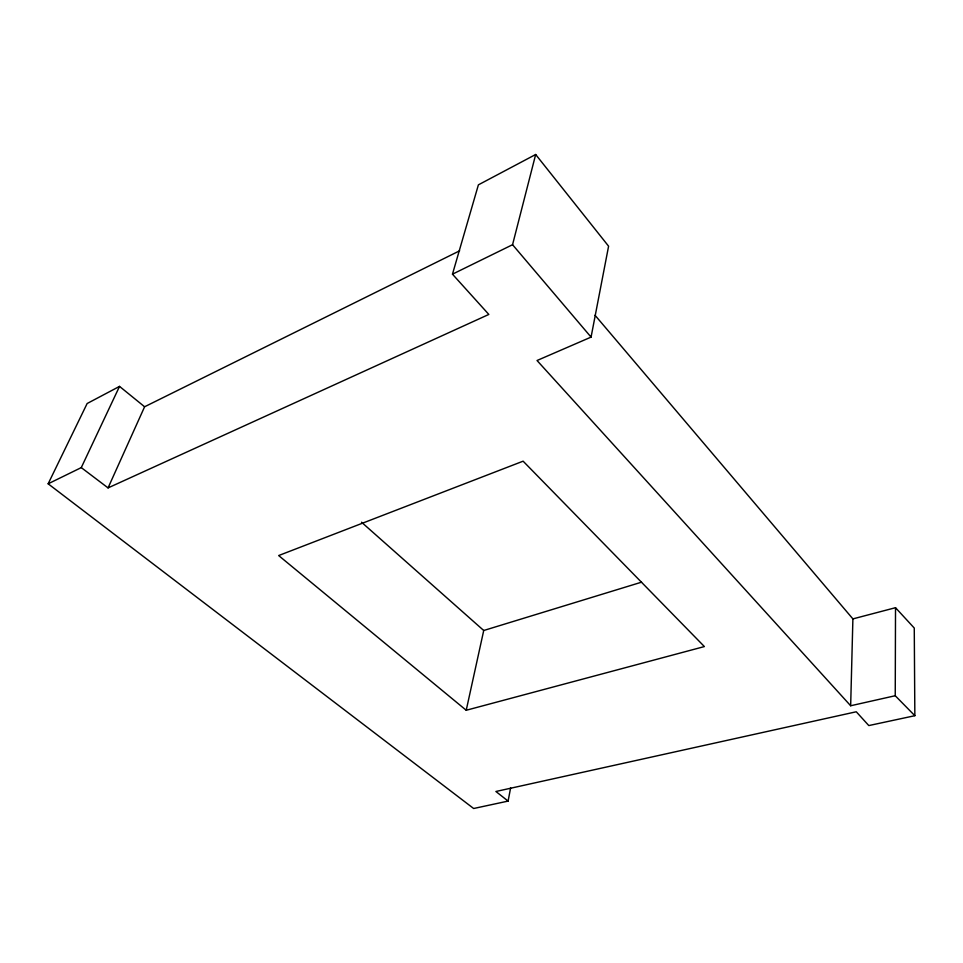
<?xml version="1.0" encoding="UTF-8"?>
<svg xmlns="http://www.w3.org/2000/svg" width="963" height="963" viewBox="0 0 963 963"><rect width="100%" height="100%" fill="white"/><g stroke="black" fill="none" stroke-linecap="round" stroke-linejoin="round"><path stroke-width="1.44" d="M510.619 787.878L508.103 801.096L495.909 791.49L856.263 711.777L868.807 725.572L914.85 715.702L895.241 695.731L895.518 607.701L852.893 618.896L595.038 315.274M895.241 695.731L850.666 705.759L852.893 618.896M850.666 705.759L537.029 360.511L591.065 337.11L608.592 246.203L535.669 154.501L478.394 184.848L452.466 274.178L488.831 314.444L108.061 487.904L81.277 467.609L48.15 483.799L473.652 808.499L508.103 801.096M466.224 710.261L704.386 646.57L523.114 461.181L278.656 555.555L466.224 710.261L483.727 630.5L641.527 582.182M452.466 274.178L512.557 244.71L535.669 154.501M108.061 487.904L144.606 406.771L459.628 250.813M81.277 467.609L119.532 386.392L144.606 406.771M48.15 483.799L87.139 403.521L119.532 386.392M361.522 522.211L483.727 630.5M895.518 607.701L914.26 628.045L914.85 715.702M512.557 244.71L591.065 337.11"/></g></svg>
